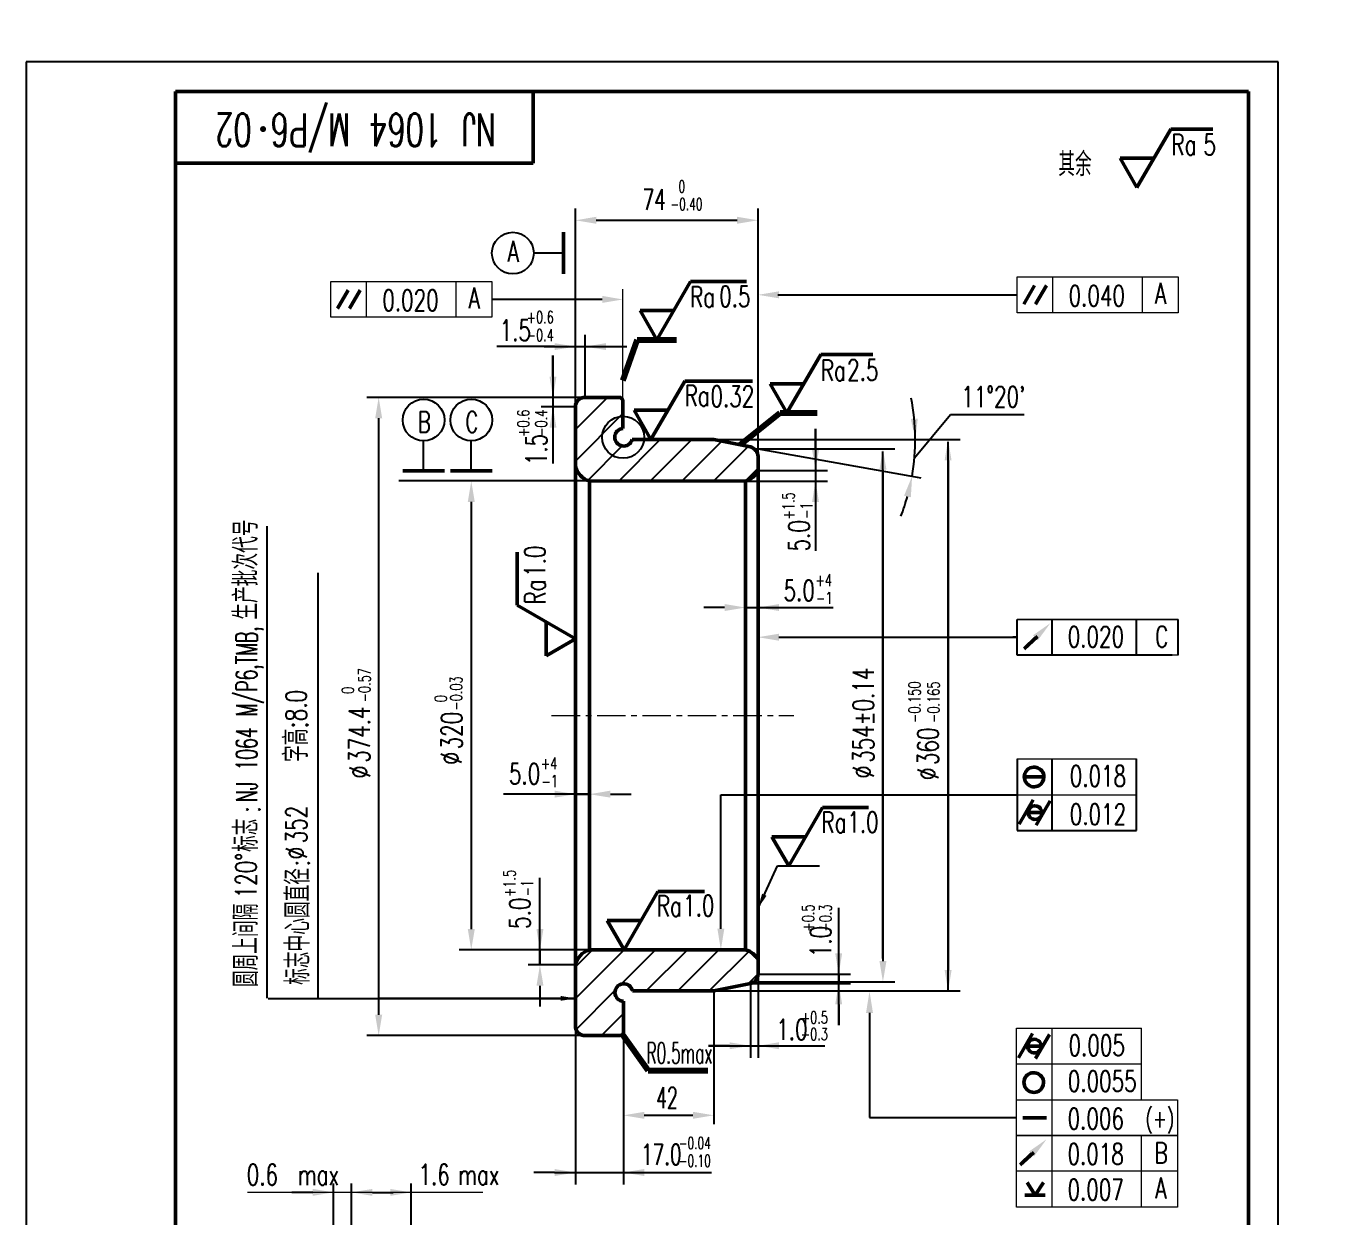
# Model space of a CAD drawing. Header units: millimetres. Extents: x 1952 to 19571, y 795 to 31228.
# Drawn here: x 2450.3 to 2671.1, y 1265.5 to 1465.2 of the extents above; entities that cross this region are included whole.
import ezdxf
from ezdxf.enums import TextEntityAlignment as Align

# ---------------------------------------------------------------- set-up
doc = ezdxf.new("R2010")
doc.units = ezdxf.units.MM
doc.header["$LTSCALE"] = 0.3
doc.linetypes.add('CENTER', pattern=[50.8, 31.75, -6.35, 6.35, -6.35])
for name, color, linetype, lineweight in [('1', 7, 'Continuous', 50), ('2', 7, 'Continuous', 18), ('90', 7, 'Continuous', 18), ('中心线', 7, 'CENTER', 18), ('文字', 7, 'Continuous', 18), ('粗实线', 7, 'Continuous', 50), ('细实线', 7, 'Continuous', 18)]:
    doc.layers.add(name, color=color, linetype=linetype, lineweight=lineweight)
doc.styles.add('HC_GBDIM', font='romans', dxfattribs={"width": 0.667, "bigfont": 'gbcbig'})
doc.styles.add('HZ', font='txt.shx', dxfattribs={"width": 0.67, "bigfont": 'hztxt (2).shx'})
doc.styles.add('HZ 小', font='txt.shx', dxfattribs={"width": 0.7, "bigfont": 'hztxt.shx'})
doc.styles.add('HZTXT', font='txt.shx', dxfattribs={"width": 0.7, "bigfont": 'hztxt.shx'})
doc.styles.get("Standard").update_dxf_attribs({"font": 'simsun.ttc'})
doc.dimstyles.new('1.1水平线性1：1', dxfattribs={"dimtxt": 3.5, "dimasz": 3.5, "dimexe": 2, "dimexo": 0, "dimgap": 1, "dimtad": 1, "dimdec": 7, "dimdsep": 46, "dimtxsty": 'HZ 小', "dimcen": 0, "dimdle": 7, "dimclre": 256, "dimadec": 3, "dimazin": 2, "dimtfac": 0.514286, "dimtdec": 7, "dimtix": 1, "dimtmove": 0, "dimatfit": 3, "dimfxl": 1, "dimtolj": 1, "dimarcsym": 0})
doc.dimstyles.new('HC_GBDIM', dxfattribs={"dimtxt": 3.5, "dimasz": 2.5, "dimexe": 2, "dimexo": 0, "dimgap": 1.5, "dimtad": 1, "dimdec": 1, "dimzin": 0, "dimdsep": 46, "dimtxsty": 'HC_GBDIM', "dimcen": 2.5, "dimclrd": 130, "dimclre": 130, "dimclrt": 3, "dimadec": 0, "dimazin": 0, "dimtfac": 0.714286, "dimtdec": 1, "dimtmove": 0, "dimatfit": 3, "dimfxl": 1, "dimtzin": 0, "dimlwd": -1, "dimlwe": -1, "dimarcsym": 0})
doc.dimstyles.new('ISO-25', dxfattribs={"dimtxt": 2.5, "dimasz": 2.5, "dimexe": 1.25, "dimexo": 0.625, "dimtad": 1, "dimtxsty": 'Standard', "dimcen": 2.5, "dimadec": 0, "dimazin": 0, "dimtfac": 1, "dimtmove": 0, "dimatfit": 3, "dimfxl": 1, "dimarcsym": 0})
doc.dimstyles.get("Standard").update_dxf_attribs({"dimtxt": 0.18, "dimasz": 0.18, "dimexe": 0.18, "dimexo": 0.0625, "dimgap": 0.09, "dimtad": 0, "dimtih": 1, "dimtoh": 1, "dimdec": 4, "dimzin": 0, "dimdsep": 46, "dimtxsty": 'Standard', "dimcen": 0.09, "dimadec": 0, "dimazin": 0, "dimtfac": 1, "dimtdec": 4, "dimtofl": 0, "dimtmove": 0, "dimatfit": 3, "dimfxl": 1, "dimtolj": 1, "dimtzin": 0, "dimarcsym": 0})

# ---------------------------------------------------------------- blocks, each defined once
blk = doc.blocks.new('*D267')
for p, q in [((2573.04, 1306.17), (2573.04, 1292.16)), ((2571.76, 1304.61), (2571.76, 1292.16)), ((2568.26, 1294.16), (2564.76, 1294.16)), ((2571.76, 1294.16), (2573.04, 1294.16)), ((2576.54, 1294.16), (2580.04, 1294.16))]:
    blk.add_line(p, q)
for points in [[(2568.26, 1293.58), (2568.26, 1294.74), (2571.76, 1294.16)], [(2576.54, 1294.74), (2576.54, 1293.58), (2573.04, 1294.16)]]:
    blk.add_solid(points)
at = {"layer": 'Defpoints', "color": 0}
for p in [(2573.04, 1306.17), (2571.76, 1304.61), (2573.04, 1294.16)]:
    blk.add_point(p, dxfattribs=at)
blk = doc.blocks.new('*D268')
for p, q in [((2586.57, 1309.67), (2586.57, 1313.17)), ((2573.04, 1306.17), (2588.57, 1306.17)), ((2586.57, 1306.17), (2586.57, 1304.61)), ((2571.76, 1304.61), (2588.57, 1304.61)), ((2586.57, 1301.11), (2586.57, 1297.61))]:
    blk.add_line(p, q)
for points in [[(2585.99, 1309.67), (2587.15, 1309.67), (2586.57, 1306.17)], [(2587.15, 1301.11), (2585.99, 1301.11), (2586.57, 1304.61)]]:
    blk.add_solid(points)
at = {"layer": 'Defpoints', "color": 0}
for p in [(2573.04, 1306.17), (2571.76, 1304.61), (2586.57, 1304.61)]:
    blk.add_point(p, dxfattribs=at)
blk = doc.blocks.new('*D269')
for p, q in [((2542.42, 1401.35), (2542.42, 1413.47)), ((2544.02, 1402.95), (2544.02, 1413.47)), ((2538.92, 1411.47), (2535.42, 1411.47)), ((2542.42, 1411.47), (2544.02, 1411.47)), ((2547.52, 1411.47), (2551.02, 1411.47))]:
    blk.add_line(p, q)
for points in [[(2538.92, 1410.89), (2538.92, 1412.05), (2542.42, 1411.47)], [(2547.52, 1412.05), (2547.52, 1410.89), (2544.02, 1411.47)]]:
    blk.add_solid(points)
at = {"layer": 'Defpoints', "color": 0}
for p in [(2544.02, 1411.47), (2544.02, 1402.95), (2542.42, 1401.35)]:
    blk.add_point(p, dxfattribs=at)
blk = doc.blocks.new('*D270')
for p, q in [((2538.65, 1406.45), (2538.65, 1409.95)), ((2544.02, 1402.95), (2536.65, 1402.95)), ((2538.65, 1402.95), (2538.65, 1401.35)), ((2542.42, 1401.35), (2536.65, 1401.35)), ((2538.65, 1397.85), (2538.65, 1394.35))]:
    blk.add_line(p, q)
for points in [[(2538.06, 1406.45), (2539.23, 1406.45), (2538.65, 1402.95)], [(2539.23, 1397.85), (2538.06, 1397.85), (2538.65, 1401.35)]]:
    blk.add_solid(points)
at = {"layer": 'Defpoints', "color": 0}
for p in [(2544.02, 1402.95), (2538.65, 1401.35), (2542.42, 1401.35)]:
    blk.add_point(p, dxfattribs=at)
blk = doc.blocks.new('*D271')
for p, q in [((2536.46, 1313.75), (2536.46, 1317.25)), ((2544.78, 1310.25), (2534.46, 1310.25)), ((2536.46, 1310.25), (2536.46, 1307.73)), ((2542.42, 1307.73), (2534.46, 1307.73)), ((2536.46, 1304.23), (2536.46, 1300.73))]:
    blk.add_line(p, q)
for points in [[(2535.88, 1313.75), (2537.05, 1313.75), (2536.46, 1310.25)], [(2537.05, 1304.23), (2535.88, 1304.23), (2536.46, 1307.73)]]:
    blk.add_solid(points)
at = {"layer": 'Defpoints', "color": 0}
for p in [(2544.78, 1310.25), (2536.46, 1307.73), (2542.42, 1307.73)]:
    blk.add_point(p, dxfattribs=at)
blk = doc.blocks.new('*D272')
for p, q in [((2582.68, 1394.19), (2582.68, 1397.69)), ((2570.92, 1388.89), (2584.68, 1388.89)), ((2573.04, 1390.69), (2584.68, 1390.69)), ((2582.68, 1390.69), (2582.68, 1388.89)), ((2582.68, 1385.39), (2582.68, 1381.89))]:
    blk.add_line(p, q)
for points in [[(2582.1, 1394.19), (2583.27, 1394.19), (2582.68, 1390.69)], [(2583.27, 1385.39), (2582.1, 1385.39), (2582.68, 1388.89)]]:
    blk.add_solid(points)
at = {"layer": 'Defpoints', "color": 0}
for p in [(2570.92, 1388.89), (2573.04, 1390.69), (2582.68, 1388.89)]:
    blk.add_point(p, dxfattribs=at)
blk = doc.blocks.new('*D273')
for p, q in [((2565.71, 1395.87), (2606.92, 1395.87)), ((2604.92, 1392.37), (2604.92, 1306.85)), ((2565.62, 1303.35), (2606.92, 1303.35))]:
    blk.add_line(p, q)
for points in [[(2605.51, 1392.37), (2604.34, 1392.37), (2604.92, 1395.87)], [(2604.34, 1306.85), (2605.51, 1306.85), (2604.92, 1303.35)]]:
    blk.add_solid(points)
at = {"layer": 'Defpoints', "color": 0}
for p in [(2565.71, 1395.87), (2565.62, 1303.35), (2604.92, 1303.35)]:
    blk.add_point(p, dxfattribs=at)
blk = doc.blocks.new('*D274')
for p, q in [((2573.04, 1394.31), (2595.99, 1394.31)), ((2593.99, 1390.81), (2593.99, 1308.37)), ((2573.04, 1304.87), (2595.99, 1304.87))]:
    blk.add_line(p, q)
for points in [[(2594.58, 1390.81), (2593.41, 1390.81), (2593.99, 1394.31)], [(2593.41, 1308.37), (2594.58, 1308.37), (2593.99, 1304.87)]]:
    blk.add_solid(points)
at = {"layer": 'Defpoints', "color": 0}
for p in [(2573.04, 1394.31), (2573.04, 1304.87), (2593.99, 1304.87)]:
    blk.add_point(p, dxfattribs=at)
blk = doc.blocks.new('*D275')
for p, q in [((2544.78, 1388.92), (2522.94, 1388.92)), ((2524.94, 1385.42), (2524.94, 1313.75)), ((2544.78, 1310.25), (2522.94, 1310.25))]:
    blk.add_line(p, q)
for points in [[(2525.53, 1385.42), (2524.36, 1385.42), (2524.94, 1388.92)], [(2524.36, 1313.75), (2525.53, 1313.75), (2524.94, 1310.25)]]:
    blk.add_solid(points)
at = {"layer": 'Defpoints', "color": 0}
for p in [(2544.78, 1388.92), (2524.94, 1310.25), (2544.78, 1310.25)]:
    blk.add_point(p, dxfattribs=at)
blk = doc.blocks.new('*D276')
for p, q in [((2544.67, 1402.95), (2507.41, 1402.95)), ((2509.41, 1399.45), (2509.41, 1299.36)), ((2544.67, 1295.86), (2507.41, 1295.86))]:
    blk.add_line(p, q)
for points in [[(2510, 1399.45), (2508.83, 1399.45), (2509.41, 1402.95)], [(2508.83, 1299.36), (2510, 1299.36), (2509.41, 1295.86)]]:
    blk.add_solid(points)
at = {"layer": 'Defpoints', "color": 0}
for p in [(2544.67, 1402.95), (2509.41, 1295.86), (2544.67, 1295.86)]:
    blk.add_point(p, dxfattribs=at)
blk = doc.blocks.new('*D277')
for p, q in [((2542.42, 1298.93), (2542.42, 1270.89)), ((2550.46, 1295.86), (2550.46, 1270.89)), ((2538.92, 1272.89), (2535.42, 1272.89)), ((2542.42, 1272.89), (2550.46, 1272.89)), ((2553.96, 1272.89), (2557.46, 1272.89))]:
    blk.add_line(p, q)
for points in [[(2538.92, 1272.31), (2538.92, 1273.48), (2542.42, 1272.89)], [(2553.96, 1273.48), (2553.96, 1272.31), (2550.46, 1272.89)]]:
    blk.add_solid(points)
at = {"layer": 'Defpoints', "color": 0}
for p in [(2542.42, 1298.93), (2550.46, 1295.86), (2550.46, 1272.89)]:
    blk.add_point(p, dxfattribs=at)
blk = doc.blocks.new('*D278')
for p, q in [((2538.92, 1336.37), (2535.42, 1336.37)), ((2542.42, 1337.85), (2542.42, 1334.37)), ((2542.42, 1336.37), (2544.78, 1336.37)), ((2544.78, 1337.85), (2544.78, 1334.37)), ((2548.28, 1336.37), (2551.78, 1336.37))]:
    blk.add_line(p, q)
for points in [[(2538.92, 1335.79), (2538.92, 1336.96), (2542.42, 1336.37)], [(2548.28, 1336.96), (2548.28, 1335.79), (2544.78, 1336.37)]]:
    blk.add_solid(points)
at = {"layer": 'Defpoints', "color": 0}
for p in [(2542.42, 1337.85), (2544.78, 1337.85), (2544.78, 1336.37)]:
    blk.add_point(p, dxfattribs=at)
blk = doc.blocks.new('*D279')
for p, q in [((2542.42, 1399.86), (2542.42, 1434.66)), ((2573.04, 1393.06), (2573.04, 1434.66)), ((2545.92, 1432.66), (2569.54, 1432.66))]:
    blk.add_line(p, q)
for points in [[(2545.92, 1433.25), (2545.92, 1432.08), (2542.42, 1432.66)], [(2569.54, 1432.08), (2569.54, 1433.25), (2573.04, 1432.66)]]:
    blk.add_solid(points)
at = {"layer": 'Defpoints', "color": 0}
for p in [(2573.04, 1432.66), (2542.42, 1399.86), (2573.04, 1393.06)]:
    blk.add_point(p, dxfattribs=at)
blk = doc.blocks.new('*D280')
for p, q in [((2570.94, 1363.29), (2570.94, 1369.69)), ((2573.04, 1363.29), (2573.04, 1369.69)), ((2567.44, 1367.69), (2563.94, 1367.69)), ((2570.94, 1367.69), (2573.04, 1367.69)), ((2576.54, 1367.69), (2580.04, 1367.69))]:
    blk.add_line(p, q)
for points in [[(2567.44, 1367.11), (2567.44, 1368.27), (2570.94, 1367.69)], [(2576.54, 1368.27), (2576.54, 1367.11), (2573.04, 1367.69)]]:
    blk.add_solid(points)
at = {"layer": 'Defpoints', "color": 0}
for p in [(2573.04, 1367.69), (2570.94, 1363.29), (2573.04, 1363.29)]:
    blk.add_point(p, dxfattribs=at)
blk = doc.blocks.new('*D281')
at = {"layer": '2', "color": 0, "lineweight": -2}
for p, q in [((2501.85, 1240.78), (2501.85, 1271.06)), ((2504.85, 1247.78), (2504.85, 1271.06)), ((2498.35, 1269.56), (2494.85, 1269.56)), ((2508.35, 1269.56), (2511.85, 1269.56))]:
    blk.add_line(p, q, dxfattribs=at)
at = {"layer": '2', "color": 0}
for points in [[(2498.35, 1268.98), (2498.35, 1270.14), (2501.85, 1269.56)], [(2508.35, 1270.14), (2508.35, 1268.98), (2504.85, 1269.56)]]:
    blk.add_solid(points, dxfattribs=at)
at = {"layer": 'Defpoints', "color": 0}
for p in [(2504.85, 1269.56), (2504.85, 1247.78), (2501.85, 1240.78)]:
    blk.add_point(p, dxfattribs=at)
blk = doc.blocks.new('BLK', base_point=(1, 0))
for points in [[(0, 0), (1, 0), (0, 0.15), (0, -0.15), (1, 0)], [(0, 0.07), (0.5, 0), (0, -0.07)]]:
    blk.add_lwpolyline(points)
blk = doc.blocks.new('*D282')
at = {"layer": '2', "color": 0, "lineweight": -2}
for p, q in [((2504.85, 1247.78), (2504.85, 1271.06)), ((2514.85, 1237.78), (2514.85, 1271.06)), ((2508.35, 1269.56), (2511.35, 1269.56))]:
    blk.add_line(p, q, dxfattribs=at)
at = {"layer": '2', "color": 0}
for points in [[(2508.35, 1270.14), (2508.35, 1268.98), (2504.85, 1269.56)], [(2511.35, 1268.98), (2511.35, 1270.14), (2514.85, 1269.56)]]:
    blk.add_solid(points, dxfattribs=at)
at = {"layer": 'Defpoints', "color": 0}
for p in [(2514.85, 1269.56), (2504.85, 1247.78), (2514.85, 1237.78)]:
    blk.add_point(p, dxfattribs=at)
blk = doc.blocks.new('*D438')
at = {"layer": 'Defpoints', "color": 0}
for p in [(2570.92, 1032.98), (2594.57, 1032.77), (2597.18, 1031.3), (2598.72, 1032.75), (2598.31, 1028.13)]:
    blk.add_point(p, dxfattribs=at)
at = {"layer": '细实线', "color": 0, "linetype": 'Continuous', "lineweight": -2}
for start, end in [(7.6367, 15.4817), (349.9551, 359.7916), (334.265, 342.1101)]:
    blk.add_arc((2571.65, 1032.85), 25.58, start, end, dxfattribs=at)
at = {"layer": '细实线', "color": 0}
for points in [[(2596.42, 1036.21), (2597.58, 1036.29), (2597.23, 1032.76)], [(2596.56, 1024.85), (2595.43, 1025.13), (2596.84, 1028.39)]]:
    blk.add_solid(points, dxfattribs=at)

msp = doc.modelspace()

# ---------------------------------------------------------------- linework, layer by layer
at = {"color": 7}
for p, q in [((2450.31210698, 1459.2741002), (2450.31210698, 1162.2741002)), ((2660.31210698, 1459.2741002), (2450.31210698, 1459.2741002)), ((2660.31210698, 1162.2741002), (2660.31210698, 1459.2741002)), ((2599.29237458, 1392.79665294), (2605.31997965, 1400.04958466)), ((2605.31997965, 1400.04958466), (2617.67835799, 1400.04958466)), ((2573.03973598, 1394.30884737), (2598.49926201, 1389.80547907)), ((2499.24130298, 1302.1823402), (2499.24130298, 1373.53508119))]:
    msp.add_line(p, q, dxfattribs=at)
for p, q in [((2540.42024098, 1427.15398021), (2535.42024098, 1427.15398021)), ((2576.38210698, 1420.15164415), (2616.50210698, 1420.15164415)), ((2546.92210698, 1419.3841002), (2528.39210698, 1419.3841002)), ((2535.42024098, 1411.46986432), (2529.20326938, 1411.46986432)), ((2537.17024098, 1411.46986432), (2551.02024098, 1411.46986432)), ((2554.3725763, 1412.60009378), (2559.3725763, 1412.60009378)), ((2538.64513853, 1409.9512652), (2538.64513853, 1397.8512652)), ((2582.68210698, 1397.69183715), (2582.68210698, 1377.22307664)), ((2516.94210698, 1390.64935386), (2516.94210698, 1395.64935386)), ((2524.94210698, 1390.64935386), (2524.94210698, 1395.64935386)), ((2565.71210698, 1395.87443822), (2582.68210698, 1395.87443822)), ((2582.68210698, 1395.87443822), (2600.92704201, 1395.87443822)), ((2604.92210698, 1303.3486972), (2604.92210698, 1395.4941002)), ((2538.64513853, 1394.3512652), (2538.64513853, 1391.86529443)), ((2593.99210698, 1308.78365273), (2593.99210698, 1393.8741002)), ((2523.44210698, 1388.923243), (2512.80210698, 1388.923243)), ((2598.49926201, 1389.80547907), (2600.36545718, 1389.47538007)), ((2490.71634197, 1302.1431718), (2490.71634197, 1381.33283243)), ((2570.77210698, 1367.69003861), (2585.64210698, 1367.69003861)), ((2616.50210698, 1359.70432313), (2616.50210698, 1365.70432313)), ((2622.38210698, 1359.70432313), (2622.38210698, 1365.70432313)), ((2636.50210698, 1359.70432313), (2636.50210698, 1365.70432313)), ((2643.50210698, 1359.70432313), (2643.50210698, 1365.70432313)), ((2576.54210698, 1362.70432313), (2616.50210698, 1362.70432313)), ((2616.40210698, 1362.70432313), (2615.77710698, 1362.70432313)), ((2616.50210698, 1362.70432313), (2616.40210698, 1362.70432313)), ((2642.50210698, 1359.70432313), (2616.50210698, 1359.70432313)), ((2616.50210698, 1342.27757202), (2616.50210698, 1336.27757202)), ((2622.38210698, 1336.27757202), (2622.38210698, 1342.27757202)), ((2636.50210698, 1336.27757202), (2636.50210698, 1342.27757202)), ((2544.90210698, 1336.3741002), (2530.33491563, 1336.3741002)), ((2566.80712225, 1336.27757202), (2616.50210698, 1336.27757202)), ((2566.80712225, 1313.8041002), (2566.80712225, 1336.27757202)), ((2616.50210698, 1336.27757202), (2616.50210698, 1330.27757202)), ((2622.38210698, 1330.27757202), (2622.38210698, 1336.27757202)), ((2636.50210698, 1330.27757202), (2636.50210698, 1336.27757202)), ((2616.50210698, 1330.27757202), (2636.50210698, 1330.27757202)), ((2536.46210698, 1307.7341002), (2536.46210698, 1322.3153742)), ((2586.56974802, 1297.60662822), (2586.56974802, 1317.29326733)), ((2565.61779398, 1303.3486972), (2565.61779398, 1280.98894922)), ((2490.87586657, 1302.11194193), (2542.42024098, 1302.11194193)), ((2550.46210698, 1301.62248985), (2550.46210698, 1280.98894922)), ((2591.74078284, 1299.6741002), (2591.74078284, 1282.1041002)), ((2564.76071865, 1294.16001274), (2584.25909474, 1294.16001274)), ((2553.96210698, 1282.48894922), (2562.11779398, 1282.48894922)), ((2591.74078284, 1282.1041002), (2616.38210698, 1282.1041002)), ((2538.92024098, 1272.8941002), (2565.22311042, 1272.8941002))]:
    msp.add_line(p, q)
at = {"color": 0}
for p, q in [((2542.42024098, 1397.57135739), (2547.80014879, 1402.9512652)), ((2542.42024098, 1392.26805654), (2550.38105598, 1400.22887154)), ((2549.67627197, 1388.91748581), (2556.65006937, 1395.8912832)), ((2554.97334962, 1388.9112626), (2561.95337023, 1395.8912832)), ((2560.27042727, 1388.90503939), (2566.97810947, 1395.61272159)), ((2544.47718187, 1389.02169656), (2550.25663506, 1394.80114975)), ((2565.56750492, 1388.89881618), (2571.38000285, 1394.71131411)), ((2570.86458257, 1388.89259297), (2573.03973598, 1391.06774638)), ((2542.42024098, 1307.41524279), (2545.25971284, 1310.25471465)), ((2542.42024098, 1302.11194193), (2550.56244525, 1310.2541462)), ((2550.04626177, 1304.43466187), (2555.91100887, 1310.29940896)), ((2554.26359797, 1303.3486972), (2561.19816521, 1310.28326445)), ((2559.56689883, 1303.3486972), (2566.48532156, 1310.26711994)), ((2564.87019969, 1303.3486972), (2571.54145474, 1310.01995225)), ((2571.36857787, 1304.54377453), (2573.03973598, 1306.21493264)), ((2542.52003363, 1296.90843372), (2549.09988044, 1303.48828053)), ((2546.78634246, 1295.87144169), (2550.46979398, 1299.55489322))]:
    msp.add_line(p, q, dxfattribs=at)
for centre in [(2531.92024098, 1427.15398021), (2516.94210698, 1399.14935386), (2524.94210698, 1399.14935386)]:
    msp.add_circle(centre, 3.5)
at = {"color": 7}
msp.add_circle((2550.41309098, 1396.2477192), 3.523751, dxfattribs=at)
for start, end in [(349.9690820949, 11.3863527553), (338.5827293397, 344.2759057173)]:
    msp.add_arc((2564.18876082, 1395.87443822), 35.23828119, start, end)
for points in [[(2546.92210698, 1419.96743354), (2546.92210698, 1418.80076687), (2550.38105598, 1419.3841002)], [(2576.53973598, 1419.56831082), (2576.53973598, 1420.73497749), (2573.03973598, 1420.15164415)], [(2599.83583891, 1399.39908897), (2598.67061181, 1399.34115008), (2599.42704201, 1395.87443822)], [(2597.53968859, 1386.45468474), (2598.67701215, 1386.19467276), (2598.88838632, 1389.73664943)], [(2576.54210698, 1362.1209898), (2576.54210698, 1363.28765647), (2573.04210698, 1362.70432313)], [(2567.39045558, 1313.8041002), (2566.22378892, 1313.8041002), (2566.80712225, 1310.2541462)], [(2591.15744951, 1299.6741002), (2592.32411618, 1299.6741002), (2591.74078284, 1303.31152888)], [(2553.96210698, 1283.07228255), (2553.96210698, 1281.90561589), (2550.46210698, 1282.48894922)], [(2562.11779398, 1283.07228255), (2562.11779398, 1281.90561589), (2565.61779398, 1282.48894922)]]:
    msp.add_solid(points)
at = {"layer": '1'}
for p, q in [((2513.44210698, 1390.64935386), (2520.44210698, 1390.64935386)), ((2521.44210698, 1390.64935386), (2528.44210698, 1390.64935386))]:
    msp.add_line(p, q, dxfattribs=at)
at = {"layer": '2'}
msp.add_line((2526.8727639, 1269.56016347), (2487.42276112, 1269.56016347), dxfattribs=at)
at = {"layer": '中心线', "color": 0, "ltscale": 0.5}
msp.add_line((2538.41925727, 1349.5886946), (2579.01994194, 1349.5886946), dxfattribs=at)
at = {"layer": '粗实线', "color": 7}
for p, q in [((2475.31210698, 1167.2741002), (2475.31210698, 1454.2741002)), ((2475.31210698, 1454.2741002), (2655.31210698, 1454.2741002)), ((2535.31210698, 1442.2741002), (2535.31210698, 1454.2741002)), ((2655.31210698, 1454.2741002), (2655.31210698, 1167.2741002)), ((2475.31210698, 1442.2741002), (2535.31210698, 1442.2741002)), ((2544.02024098, 1402.9512652), (2549.78105598, 1402.9512652)), ((2550.38105598, 1402.3512652), (2550.38105598, 1397.7438862)), ((2542.42024098, 1391.29351057), (2542.42024098, 1401.3512652)), ((2551.92486698, 1395.8912832), (2565.61779398, 1395.8912832)), ((2565.61779398, 1395.8912832), (2571.77302006, 1394.63083314)), ((2542.42024098, 1308.21348859), (2542.42024098, 1391.29351057)), ((2573.03973598, 1393.05546425), (2573.03973598, 1390.68407151)), ((2573.03973598, 1390.68407151), (2573.03973598, 1393.05546425)), ((2544.7758602, 1310.2541462), (2544.7758602, 1388.923243)), ((2570.93605514, 1388.89253282), (2544.7758602, 1388.923243)), ((2570.93605514, 1310.2541462), (2570.93605514, 1388.89253282)), ((2573.03973598, 1389.65461659), (2573.03973598, 1390.70286749)), ((2573.03973598, 1306.17410075), (2573.03973598, 1389.65461659)), ((2544.7758602, 1310.2541462), (2570.93605514, 1310.2541462)), ((2542.42024098, 1300.2356532), (2542.42024098, 1308.21348859)), ((2573.03973598, 1308.49331769), (2573.03973598, 1306.17410075)), ((2573.03973598, 1306.17410075), (2573.03973598, 1308.49331769)), ((2551.96317984, 1303.3486972), (2565.61779398, 1303.3486972)), ((2565.61779398, 1303.3486972), (2571.76071865, 1304.60662822)), ((2550.46210698, 1296.4646512), (2550.46210698, 1301.62248985)), ((2542.42024098, 1300.1976052), (2542.42024098, 1297.4646512)), ((2544.02024098, 1295.8646512), (2549.86210698, 1295.8646512))]:
    msp.add_line(p, q, dxfattribs=at)
at = {"layer": '粗实线'}
for p, q in [((2636.60044215, 1438.16322356), (2642.25847479, 1447.96322356)), ((2642.25847479, 1447.96322356), (2649.3368247, 1447.96322356)), ((2633.77142583, 1443.06322356), (2639.42945847, 1443.06322356)), ((2636.60044215, 1438.16322356), (2633.77142583, 1443.06322356)), ((2540.42024098, 1423.65398021), (2540.42024098, 1430.65398021)), ((2556.07466808, 1412.60009378), (2561.73270071, 1422.40009378)), ((2561.73270071, 1422.40009378), (2571.0957993, 1422.40172924)), ((2553.24565176, 1417.50009378), (2558.9036844, 1417.50009378)), ((2556.07466808, 1412.60009378), (2553.24565176, 1417.50009378)), ((2577.8972545, 1400.34900212), (2583.55528714, 1410.14900212)), ((2583.55528714, 1410.14900212), (2592.2811556, 1410.14900212)), ((2555.08696559, 1395.8912832), (2560.74499822, 1405.6912832)), ((2560.74499822, 1405.6912832), (2572.13850827, 1405.6912832)), ((2575.06823819, 1405.24900212), (2580.72627082, 1405.24900212)), ((2577.8972545, 1400.34900212), (2575.06823819, 1405.24900212)), ((2555.08696559, 1395.8912832), (2552.25794927, 1400.7912832)), ((2552.25794927, 1400.7912832), (2557.91598191, 1400.7912832)), ((2542.42024098, 1362.41922064), (2532.62024098, 1368.07725328)), ((2619.92042349, 1362.84695051), (2617.67783457, 1360.77028685)), ((2578.18330616, 1324.33823622), (2583.8413388, 1334.13823622)), ((2583.8413388, 1334.13823622), (2591.56475566, 1334.13823622)), ((2575.35428984, 1329.23823622), (2581.01232248, 1329.23823622)), ((2578.18330616, 1324.33823622), (2575.35428984, 1329.23823622)), ((2550.58956276, 1310.2541462), (2556.2475954, 1320.0541462)), ((2556.2475954, 1320.0541462), (2564.07732158, 1320.0541462)), ((2547.76054645, 1315.1541462), (2553.41857908, 1315.1541462)), ((2550.58956276, 1310.2541462), (2547.76054645, 1315.1541462)), ((2619.27910786, 1276.24672759), (2617.03651894, 1274.17006392)), ((2618.16189119, 1271.21082624), (2619.5329428, 1269.08337457)), ((2620.90399441, 1271.21082624), (2619.5329428, 1269.08337457)), ((2617.81329244, 1269.08337457), (2621.19379413, 1269.08337457))]:
    msp.add_line(p, q, dxfattribs=at)
at = {"layer": '粗实线', "lineweight": 50}
for p, q in [((2502.49210698, 1417.8341002), (2504.29210698, 1420.95179166)), ((2504.49210698, 1417.8341002), (2506.29210698, 1420.95179166)), ((2617.60210698, 1418.60164415), (2619.40210698, 1421.71933561)), ((2619.60210698, 1418.60164415), (2621.40210698, 1421.71933561)), ((2619.57484037, 1362.61807416), (2617.67783457, 1360.77028685)), ((2617.6970485, 1339.25956155), (2620.9970485, 1339.25956155)), ((2616.85379326, 1331.32786479), (2619.20210698, 1335.39526347)), ((2619.70210698, 1331.17757202), (2622.06247751, 1335.2658537)), ((2618.35210698, 1333.27757202), (2620.65210698, 1333.27757202)), ((2616.72344482, 1292.13646895), (2619.08210698, 1296.22179166)), ((2619.58210698, 1292.0041002), (2621.93059201, 1296.07179558)), ((2618.23210698, 1294.1041002), (2620.53210698, 1294.1041002)), ((2617.44880173, 1282.047308), (2621.44880173, 1282.047308)), ((2618.93352475, 1276.01785123), (2617.03651894, 1274.17006392))]:
    msp.add_line(p, q, dxfattribs=at)
at = {"layer": '粗实线', "linetype": 'Continuous'}
msp.add_line((2532.62024098, 1368.07725328), (2532.62024098, 1376.98057322), dxfattribs=at)
at = {"layer": '粗实线', "color": 0}
for p, q in [((2537.52024098, 1359.59020432), (2537.52024098, 1365.24823696)), ((2542.42024098, 1362.41922064), (2537.52024098, 1359.59020432))]:
    msp.add_line(p, q, dxfattribs=at)
at = {"layer": '粗实线', "color": 7}
for centre, radius, start, end in [((2544.02024098, 1401.3512652), 1.6, 90, 180), ((2549.78105598, 1402.3512652), 0.6, 0, 90), ((2550.49017789, 1396.26527393), 1.48263342, 94.2207892156, 345.3894464418), ((2571.29418088, 1392.9514392), 1.74632499, 1.7013900518, 74.0857619827), ((2545.66140356, 1392.11199028), 3.30942537, 191.6574267479, 254.4795549996), ((2569.91244101, 1392.21873057), 3.48014042, 287.1053830726, 333.9761798329), ((2545.66140356, 1307.06539892), 3.30942537, 105.5204450004, 168.3425732521), ((2570.17858313, 1307.19504226), 3.15148866, 24.7868887028, 76.092582093), ((2571.43973598, 1306.17410075), 1.6, 281.5728759449, 0), ((2550.51253585, 1303.09439204), 1.47276581, 9.9432013136, 268.0377559768), ((2544.02024098, 1297.4646512), 1.6, 180, 270), ((2549.86210698, 1296.4646512), 0.6, 270, 0)]:
    msp.add_arc(centre, radius, start, end, dxfattribs=at)
at = {"layer": '粗实线', "lineweight": 50}
for centre, radius, start, end in [((2619.3470485, 1339.25956155), 1.65, 0, 300), ((2619.3470485, 1339.25956155), 1.65, 300, 0), ((2619.50210698, 1333.27757202), 1.15, 150, 210), ((2619.50210698, 1333.27757202), 1.15, 210, 150), ((2619.38210698, 1294.1041002), 1.15, 150, 210), ((2619.38210698, 1294.1041002), 1.15, 210, 150), ((2619.29110748, 1287.98659834), 1.65, 0, 300), ((2619.29110748, 1287.98659834), 1.65, 300, 0)]:
    msp.add_arc(centre, radius, start, end, dxfattribs=at)
at = {"layer": '细实线', "color": 7, "linetype": 'Continuous', "lineweight": 20}
for p, q in [((2501.39210698, 1422.3841002), (2528.39210698, 1422.3841002)), ((2501.39210698, 1416.3841002), (2501.39210698, 1422.3841002)), ((2507.39210698, 1416.3841002), (2507.39210698, 1422.3841002)), ((2522.39210698, 1416.3841002), (2522.39210698, 1422.3841002)), ((2528.39210698, 1422.3841002), (2528.39210698, 1416.3841002)), ((2616.50210698, 1417.15164415), (2616.50210698, 1423.15164415)), ((2616.50210698, 1423.15164415), (2643.50210698, 1423.15164415)), ((2622.50210698, 1417.15164415), (2622.50210698, 1423.15164415)), ((2637.50210698, 1417.15164415), (2637.50210698, 1423.15164415)), ((2643.50210698, 1423.15164415), (2643.50210698, 1417.15164415)), ((2528.39210698, 1416.3841002), (2501.39210698, 1416.3841002)), ((2643.50210698, 1417.15164415), (2616.50210698, 1417.15164415)), ((2643.50210698, 1365.70432313), (2616.50210698, 1365.70432313)), ((2616.50210698, 1365.70432313), (2643.50210698, 1365.70432313)), ((2643.50210698, 1359.70432313), (2616.50210698, 1359.70432313)), ((2616.50210698, 1342.27757202), (2636.50210698, 1342.27757202)), ((2616.50210698, 1336.27757202), (2636.50210698, 1336.27757202)), ((2616.38210698, 1297.1041002), (2637.38210698, 1297.1041002)), ((2616.38210698, 1267.1041002), (2616.38210698, 1297.1041002)), ((2622.38210698, 1267.1041002), (2622.38210698, 1297.1041002)), ((2637.38210698, 1285.1041002), (2637.38210698, 1297.1041002)), ((2616.38210698, 1291.1041002), (2637.38210698, 1291.1041002)), ((2616.38210698, 1285.1041002), (2643.38210698, 1285.1041002)), ((2643.38210698, 1285.1041002), (2643.38210698, 1267.1041002)), ((2643.38210698, 1279.1041002), (2616.38210698, 1279.1041002)), ((2616.38210698, 1279.1041002), (2643.38210698, 1279.1041002)), ((2637.38210698, 1267.1041002), (2637.38210698, 1279.1041002)), ((2643.38210698, 1273.1041002), (2616.38210698, 1273.1041002)), ((2643.38210698, 1267.1041002), (2616.38210698, 1267.1041002))]:
    msp.add_line(p, q, dxfattribs=at)
at = {"layer": '细实线'}
for p, q in [((2550.38105598, 1402.3512652), (2550.38105598, 1421.08175736)), ((2573.03973598, 1306.17410075), (2573.03973598, 1304.86854183))]:
    msp.add_line(p, q, dxfattribs=at)
at = {"layer": '细实线', "color": 7}
for p, q in [((2571.77764402, 1394.62950784), (2573.03973598, 1394.30884737)), ((2571.76071865, 1304.60662822), (2573.03973598, 1304.86854183))]:
    msp.add_line(p, q, dxfattribs=at)
at = {"layer": '细实线', "const_width": 0.5}
msp.add_lwpolyline([(2489.77109283, 1447.96233416, 1), (2490.27109283, 1447.96233416, 1)], format="xyb", close=True, dxfattribs=at)
at = {"layer": '细实线', "color": 0}
for points in [[(2619.16655668, 1363.03470613), (2622.07463223, 1365.06777632), (2619.98312407, 1362.20144218)], [(2618.52524105, 1276.43448321), (2621.4333166, 1278.46755339), (2619.34180844, 1275.60121925)]]:
    msp.add_solid(points, dxfattribs=at)

# ---------------------------------------------------------------- texts
at = {"color": 0, "linetype": 'Continuous', "style": 'HZ 小', "width": 0.65}
msp.add_text('NJ 1064 M/P6 02', height=5.5, rotation=180, dxfattribs=at).set_placement((2505.52827115, 1450.58241892), align=Align.CENTER)
at = {"style": 'HZTXT'}
for s, height, width, p in [('Ra', 3.5, 0.7, (2642.37607365, 1443.59034275)), ('5', 3.5, 0.7, (2647.75680707, 1443.60905647)), ('A', 3.5, 0.7, (2531.01530915, 1425.69896123)), ('0.020', 3.5, 0.7, (2510.02504745, 1417.4777219)), ('Ra', 3.5, 0.7, (2561.63330628, 1418.06951717)), ('0.5', 3.5, 0.7, (2566.52388518, 1418.13661054)), ('0.040', 3.5, 0.7, (2625.13504745, 1418.24526585)), ('1.5', 3.5, 0.7, (2529.70886865, 1412.45416958)), ('+0.6', 2, 0.7, (2534.23111958, 1415.39568721)), ('-0.4', 2, 0.7, (2534.23111958, 1412.39568721)), ('Ra', 3.5, 0.7, (2583.56463176, 1405.74767535)), ('2.5', 3.5, 0.7, (2587.99218341, 1405.78075405)), ('Ra', 3.5, 0.7, (2560.7208469, 1401.48095111)), ('0.32', 3.5, 0.7, (2565.06410884, 1401.36916779)), ("11%%D20'", 3.5, 0.7, (2607.16030757, 1401.2992111)), ('B', 3.5, 0.7, (2515.94210698, 1397.08332872)), ('C', 3.5, 0.7, (2523.94210698, 1397.08332872)), ('0.020', 3.5, 0.7, (2624.98252478, 1361.03091255)), ('C', 3.5, 0.7, (2639.65393403, 1361.03352811)), ('0.018', 3.5, 0.7, (2625.33210698, 1337.66953923)), ('0.012', 3.5, 0.7, (2625.33210698, 1331.25757202)), ('Ra', 3.5, 0.7, (2583.66883202, 1329.88794391)), ('1.0', 3.5, 0.7, (2588.02052329, 1329.92857411)), ('Ra', 3.5, 0.7, (2556.05575862, 1315.8624673)), ('1.0', 3.5, 0.7, (2560.47344636, 1315.9030975)), ('R0.5max', 3.5, 0.54, (2554.3256557, 1291.18392674)), ('0.005', 3.5, 0.7, (2625.12520792, 1292.46813982)), ('0.0055', 3.5, 0.7, (2625.00288665, 1286.47032622)), ('42', 3.5, 0.6, (2555.96665095, 1283.69707436)), ('0.006', 3.5, 0.7, (2624.97135875, 1280.16435722)), ('(+)', 3, 0.7, (2638.02338482, 1280.44513484)), ('0.018', 3.5, 0.7, (2624.95370819, 1274.24693991)), ('B', 3.5, 0.7, (2639.53393403, 1274.43330518)), ('0.007', 3.5, 0.7, (2624.95370819, 1268.27258281)), ('A', 3.5, 0.7, (2639.67904181, 1268.536845))]:
    msp.add_text(s, height=height, dxfattribs=dict(at, width=width)).set_placement(p)
at = {"color": 7, "style": 'HZTXT', "width": 0.7}
for s, height, p in [('其余', 4, (2623.40223099, 1440.06246654)), ('0.6', 3.5, (2487.2798952, 1270.79412001)), ('1.6', 3.5, (2516.09076308, 1270.80326607)), ('   max', 3.5, (2488.71573894, 1270.77942579)), ('  max', 3.5, (2518.36404553, 1270.80154174))]:
    msp.add_text(s, height=height, dxfattribs=at).set_placement(p)
at = {"style": 'HZTXT'}
for s, height, width, p in [('+0.6', 2, 0.7, (2534.67185595, 1396.33883093)), ('-0.4', 2, 0.7, (2537.67185595, 1396.33883093)), ('1.5', 3.5, 0.7, (2537.61337358, 1391.57089927)), ('1.0', 3.5, 0.7, (2537.36514986, 1372.82340299)), ('Ra', 3.5, 0.7, (2537.40578006, 1368.20073955)), ('NJ 1064 M/P6,TMB, ', 3.5, 0.6, (2489.01009133, 1335.07281653)), ('-0.57', 2, 0.7, (2508.03581522, 1351.77231164)), ('8.0', 3.5, 0.7, (2497.32682909, 1348.59982595)), ('0', 2, 0.7, (2505.223332, 1353.20357607)), ('374.4', 3.5, 0.7, (2507.93344444, 1341.64230059)), ('%%c', 3.5, 0.7, (2507.99173583, 1339.04230059)), ('352', 3.5, 0.7, (2497.33690473, 1328.12777841)), ('%%c', 3.5, 0.7, (2497.33690473, 1325.44199334)), ('120%%d', 3.5, 0.7, (2488.90902125, 1318.90992457))]:
    msp.add_text(s, height=height, rotation=90, dxfattribs=dict(at, width=width)).set_placement(p)
at = {"color": 0, "linetype": 'Continuous', "style": 'HZ 小', "width": 0.7}
for s, height, p in [('354±0.14', 3.5, (2592.45762608, 1341.64665915)), ('-0.150', 2, (2600.29347495, 1348.32330247)), ('-0.165', 2, (2603.49079572, 1348.32330247))]:
    msp.add_text(s, height=height, rotation=90, dxfattribs=at).set_placement(p)
at = {"color": 7, "style": 'HZTXT', "width": 0.7}
for s, height, p in [('字高:', 4, (2497.54743605, 1341.78239175)), (':', 3.5, (2489.53310564, 1333.29220778)), ('标志', 4, (2489.15401428, 1326.68311658)), (':', 3.5, (2497.82700491, 1324.2926674)), ('标志中心圆直径', 4, (2497.82700491, 1304.3830511)), ('圆周上间隔', 4, (2489.15401428, 1304.00766198))]:
    msp.add_text(s, height=height, rotation=90, dxfattribs=at).set_placement(p)
at = {"color": 0, "style": 'HZ 小', "width": 0.7}
for s, p in [('360', (2603.30000145, 1341.2465858)), ('∅', (2592.45762608, 1339.04665915)), ('∅', (2603.30000145, 1338.7465858))]:
    msp.add_text(s, height=3.5, rotation=90, dxfattribs=at).set_placement(p)
at = {"color": 0, "attachment_point": 7, "style": 'HZ 小'}
for s, insert, char_height, width in [('{\\W0.65;74}', (2553.67643728, 1434.39851615), 3.5, 7.9625), ('{\\W0.65;0}', (2559.7207953, 1437.32034376), 2, 0.975), ('{\\W0.65;-0.40}', (2558.35508809, 1434.37374098), 2, 7.475), ('{\\W0.65;-0.04}', (2559.78658908, 1276.83930143), 2, 7.15), ('{\\W0.65;17.0}', (2553.40239793, 1274.1730517), 3.5, 8.53125), ('{\\W0.65;-0.10}', (2559.78658908, 1273.86913691), 2, 6.5)]:
    msp.add_mtext(s, dxfattribs=dict(at, insert=insert, char_height=char_height, width=width))
at = {"layer": '2', "color": 0, "linetype": 'Continuous', "style": 'HZ', "width": 0.7}
for s, height, p in [('+1.5', 2, (2579.16647078, 1382.45925944)), ('-1', 2, (2582.16647078, 1382.56575292)), ('5.0', 3.5, (2581.6622504, 1377.10467597)), ('+1.5', 2, (2532.33588017, 1319.12496957)), ('-1', 2, (2535.33588017, 1319.23146304)), ('5.0', 3.5, (2534.83165979, 1313.7703861))]:
    msp.add_text(s, height=height, rotation=90, dxfattribs=at).set_placement(p)
for s, height, p in [('5.0', 3.5, (2577.32365849, 1368.79422775)), ('+4', 2, (2582.68424242, 1371.29000737)), ('-1', 2, (2582.78473543, 1368.29000737)), ('+4', 2, (2536.61883631, 1340.54115182)), ('5.0', 3.5, (2531.25825237, 1338.0453722)), ('-1', 2, (2536.71932931, 1337.54115182))]:
    msp.add_text(s, height=height, dxfattribs=at).set_placement(p)
at = {"layer": '2', "color": 0, "style": 'HZ 小', "width": 0.7}
msp.add_text('∅', height=3.5, rotation=90, dxfattribs=at).set_placement((2523.3147483, 1341.33096046))
at = {"layer": '90', "color": 0, "style": 'HZ 小', "width": 0.7}
for s, height, p in [('-0.03', 2, (2523.39896369, 1350.37962496)), ('0', 2, (2520.81961818, 1351.8022163)), ('320', 3.5, (2523.42184778, 1343.89298536))]:
    msp.add_text(s, height=height, rotation=90, dxfattribs=at).set_placement(p)
at = {"layer": '90', "color": 0, "attachment_point": 7, "rotation": 90, "style": 'HZ 小'}
for s, insert, char_height, width in [('+0.5', (2582.45686185, 1313.31890648), 2, 5.95), ('-0.3', (2585.35542436, 1313.31890648), 2, 5.95), ('1.0', (2585.30304389, 1309.0168889), 3.5, 5.5125)]:
    msp.add_mtext(s, dxfattribs=dict(at, insert=insert, char_height=char_height, width=width))
at = {"layer": '90', "color": 0, "attachment_point": 7, "style": 'HZ 小'}
for s, insert, char_height, width in [('1.0', (2576.10059892, 1295.14329578), 3.5, 5.5125), ('+0.5', (2580.21733476, 1297.90368329), 2, 5.95), ('-0.3', (2580.21733476, 1295.12154027), 2, 5.95)]:
    msp.add_mtext(s, dxfattribs=dict(at, insert=insert, char_height=char_height, width=width))
at = {"layer": '文字', "style": 'HZTXT', "width": 0.7}
for p in [(2639.60210698, 1418.65164415), (2524.49210698, 1417.8841002)]:
    msp.add_text('A', height=3.5, dxfattribs=at).set_placement(p)
at = {"layer": '文字', "color": 7, "linetype": 'Continuous', "style": 'HZTXT', "width": 0.7}
msp.add_text('生产批次代号', height=4, rotation=90, dxfattribs=at).set_placement((2489.13257748, 1365.65468174))

# ---------------------------------------------------------------- dimensions: what is measured, and where the dimension line sits
for base, p1, p2, picture, middle in [((2573.03973598, 1432.66187461), (2542.42024098, 1399.85818081), (2573.03973598, 1393.05546425), '*D279', (2557.72998848, 1432.66187461)), ((2544.02024098, 1411.46986432), (2542.42024098, 1401.3512652), (2544.02024098, 1402.9512652), '*D269', (2543.22024098, 1411.46986432)), ((2573.03973598, 1367.69003861), (2570.93605514, 1363.29003861), (2573.03973598, 1363.29003861), '*D280', (2571.98789556, 1367.69003861)), ((2544.7758602, 1336.3741002), (2542.41937974, 1337.84893274), (2544.7758602, 1337.84893274), '*D278', (2543.59761997, 1336.3741002)), ((2573.03973598, 1294.16001274), (2571.76071865, 1304.60662822), (2573.03973598, 1306.17410075), '*D267', (2572.40022732, 1294.16001274)), ((2550.46210698, 1272.8941002), (2542.42024098, 1298.9306622), (2550.46210698, 1295.8641002), '*D277', (2546.44117398, 1272.8941002))]:
    dim = msp.add_linear_dim(base=base, p1=p1, p2=p2, text=' ', dimstyle='HC_GBDIM', override={"dimasz": 3.5, "dimgap": 1.3, "dimtxsty": 'HZTXT', "dimclrd": 256, "dimclre": 256, "dimclrt": 256})
    dim.commit()
    dim.dimension.update_dxf_attribs({"geometry": picture, "text_midpoint": middle})
for base, p1, p2, picture, middle in [((2538.64513853, 1401.3512652), (2544.02024098, 1402.9512652), (2542.42024098, 1401.3512652), '*D270', (2538.64513853, 1402.1512652)), ((2509.41210698, 1295.8646512), (2544.66906198, 1402.9512652), (2544.66906198, 1295.8646512), '*D276', (2509.41210698, 1349.4079582)), ((2582.68210698, 1388.89253282), (2573.03973598, 1390.69183715), (2570.91578198, 1388.89253282), '*D272', (2582.68210698, 1389.79218499)), ((2604.92210698, 1303.3486972), (2565.71210698, 1395.87443822), (2565.61779398, 1303.3486972), '*D273', (2604.92210698, 1349.61156771)), ((2593.99210698, 1304.86854183), (2573.03973598, 1394.30884737), (2573.03973598, 1304.86854183), '*D274', (2593.99210698, 1349.5886946)), ((2524.94210698, 1310.2541462), (2544.7758602, 1388.923243), (2544.7758602, 1310.2541462), '*D275', (2524.94210698, 1349.5886946)), ((2536.46210698, 1307.7341002), (2544.7758602, 1310.2541462), (2542.42024098, 1307.7341002), '*D271', (2536.46210698, 1308.9941232)), ((2586.56974802, 1304.60662822), (2573.03973598, 1306.17410075), (2571.76071865, 1304.60662822), '*D268', (2586.56974802, 1305.39036448))]:
    dim = msp.add_linear_dim(base=base, p1=p1, p2=p2, angle=90, text=' ', dimstyle='HC_GBDIM', override={"dimasz": 3.5, "dimgap": 1.3, "dimtxsty": 'HZTXT', "dimclrd": 256, "dimclre": 256, "dimclrt": 256})
    dim.commit()
    dim.dimension.update_dxf_attribs({"geometry": picture, "text_midpoint": middle})
at = {"layer": '2'}
for base, p1, p2, picture, middle in [((2504.85156902, 1269.56016347), (2501.85156902, 1240.7820749), (2504.85156902, 1247.7820749), '*D281', (2503.35156902, 1269.56016347)), ((2514.85156902, 1269.56016347), (2504.85156902, 1247.7820749), (2514.85156902, 1237.7820749), '*D282', (2509.85156902, 1269.56016347))]:
    dim = msp.add_linear_dim(base=base, p1=p1, p2=p2, text=' ', dimstyle='Standard', override={"dimtxt": 3.5, "dimasz": 3.5, "dimexe": 1.5, "dimexo": 0, "dimgap": 1.3, "dimtad": 1, "dimtih": 0, "dimtoh": 0, "dimtxsty": 'HZ', "dimblk1": 'BLK', "dimtmove": 2}, dxfattribs=at)
    dim.commit()
    dim.dimension.update_dxf_attribs({"geometry": picture, "text_midpoint": middle})
at = {"layer": '细实线', "color": 0}
dim = msp.add_angular_dim_2l(base=(2597.18141917, 1031.29638391), line1=((2570.91570353, 1032.98192273), (2598.30926967, 1028.12955438)), line2=((2594.56626272, 1032.76908264), (2598.72186151, 1032.75396989)), text=' ', dimstyle='1.1水平线性1：1', dxfattribs=at)
dim.commit()
dim.dimension.update_dxf_attribs({"geometry": '*D438', "text_midpoint": (19570.81937258, 31228.45648905)})

# ---------------------------------------------------------------- leaders
for points, dimstyle, override in [([(2550.37623231, 1405.77083992), (2552.77675985, 1412.60009378), (2559.3725763, 1412.60009378)], 'HC_GBDIM', {"dimscale": 1, "dimtxt": 3.5, "dimasz": 2.5, "dimgap": 1.5, "dimtad": 1, "dimtxsty": 'HC_GBDIM', "dimclrd": 256, "dimlwd": 65535}), ([(2570.1177712, 1395.05123273), (2576.72838832, 1400.34900212), (2582.97373993, 1400.34900212)], 'HC_GBDIM', {"dimscale": 1, "dimtxt": 3.5, "dimasz": 2.5, "dimgap": 1.5, "dimtad": 1, "dimtxsty": 'HC_GBDIM', "dimclrd": 256, "dimlwd": 65535}), ([(2573.04360267, 1317.2363856), (2576.33021249, 1324.33823622), (2583.33749669, 1324.33823622)], 'ISO-25', {"dimgap": 0.625, "dimtad": 0}), ([(2542.42024098, 1302.11194193), (2509.41210698, 1302.11194193)], 'HC_GBDIM', {"dimclrd": 256}), ([(2550.28637105, 1296.04038714), (2554.64113821, 1289.99921251), (2564.60291154, 1289.99921251)], 'HC_GBDIM', {"dimscale": 1, "dimtxt": 3.5, "dimasz": 2.5, "dimgap": 1.5, "dimtad": 1, "dimtxsty": 'HC_GBDIM', "dimclrd": 256, "dimlwd": 65535})]:
    msp.add_leader(points, dimstyle=dimstyle, override=override)

doc.saveas('drawing.dxf')
